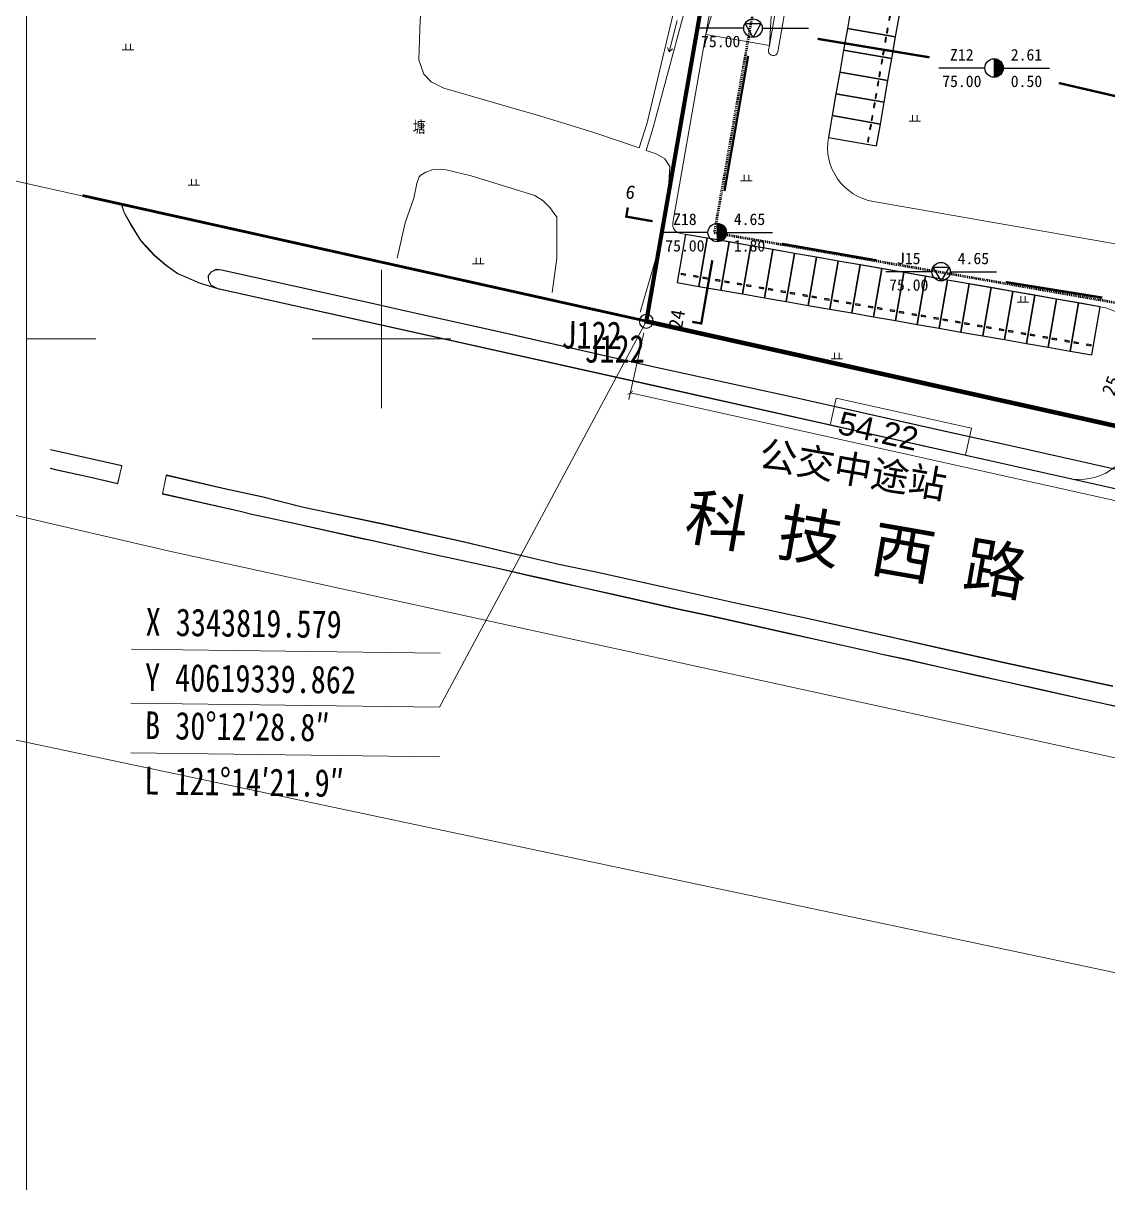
# Model space of a CAD drawing. Extents: x 274235 to 276654, y 142848 to 144425.
# Drawn here: x 274761.2 to 274878.7, y 143158.6 to 143284.2 of the extents above; entities that cross this region are included whole.
import ezdxf
from ezdxf.enums import TextEntityAlignment as Align

# ---------------------------------------------------------------- set-up
doc = ezdxf.new("R2010")
doc.units = 0
doc.header["$LTSCALE"] = 1.5
doc.header["$PDMODE"] = 1
doc.header["$PDSIZE"] = 0.2
for name, pattern in [('__DASH', [0.35, 0.25, -0.1]), ('ACAD_ISO04W100', [30, 24, -3, 0, -3]), ('X5', [3, 2, -1])]:
    doc.linetypes.add(name, pattern=pattern)
doc.layers.get('0').update_dxf_attribs({"linetype": 'CONTINUOUS', "lineweight": 0})
doc.layers.get('Defpoints').update_dxf_attribs({"linetype": 'CONTINUOUS'})
for name, color, linetype, lineweight in [('_ACM-A-ANNO-DIMS', 7, 'CONTINUOUS', 5), ('_ACM-A-SITE-OTLN', 3, 'CONTINUOUS', 25), ('_ACM-A-SITE-ROAD', 2, 'CONTINUOUS', 18), ('_ACM-A-SITE-WALL', 5, 'CONTINUOUS', 50), ('ACM-A-ANNO-TEXT', 7, 'CONTINUOUS', 18), ('JZD', 1, 'CONTINUOUS', 0), ('JZP', 1, 'CONTINUOUS', 0), ('RD-红线', 7, 'CONTINUOUS', 13), ('SXSS', 8, 'CONTINUOUS', 0), ('TK', 7, 'CONTINUOUS', 0), ('ZBTZ', 8, 'CONTINUOUS', 0)]:
    doc.layers.add(name, color=color, linetype=linetype, lineweight=lineweight)
for name, color, linetype in [('A-PRKG', 8, 'CONTINUOUS'), ('HOLE', 1, 'CONTINUOUS'), ('Legends', 7, 'CONTINUOUS'), ('PROFILE', 241, 'CONTINUOUS')]:
    doc.layers.add(name, color=color, linetype=linetype)
doc.layers.add('New_Shapefile(3)', color=7, linetype='CONTINUOUS', lineweight=9, true_color=0xc8b8f2)
doc.layers.add('T2006年到2024年报批数据汇总', color=7, linetype='CONTINUOUS', lineweight=60, true_color=0x0070ff)
doc.styles.add('$1$微软雅黑', font='', dxfattribs={"height": 250})
doc.styles.add('_ACM-G-NOTES', font='arial.ttf', dxfattribs={"height": 2.5})
doc.styles.add('HZ', font='', dxfattribs={"width": 0.8})
doc.styles.add('ST', font='')
doc.styles.get("Standard").update_dxf_attribs({"font": ''})
doc.styles.add('水系性质说明', font='', dxfattribs={"width": 0.8, "height": 1.25})
doc.styles.get('$1$微软雅黑').set_extended_font_data('Microsoft YaHei')
doc.styles.get('HZ').set_extended_font_data('NSimSun')
doc.styles.get('ST').set_extended_font_data('SimSun')
doc.styles.get('Standard').set_extended_font_data('NSimSun')
doc.styles.get('水系性质说明').set_extended_font_data('NSimSun')
doc.linetypes.add('10421', pattern='A,2,[150,AAA.SHX,S=1,R=0,X=0,Y=1],1e-11', length=2)
doc.dimstyles.new('_ACM-DIM-A_m', dxfattribs={"dimscale": 0.5, "dimtxt": 2.5, "dimasz": 1, "dimexe": 1.5, "dimexo": 2.5, "dimgap": 1, "dimtad": 1, "dimzin": 1, "dimdsep": 46, "dimtxsty": '_ACM-G-NOTES', "dimblk": 'ARCHTICK', "dimcen": 2.5, "dimclrd": 256, "dimclre": 256, "dimclrt": 256, "dimazin": 0, "dimtfac": 1, "dimtmove": 0, "dimatfit": 3, "dimldrblk": 'DOTSMALL', "dimfxl": 1, "dimlwd": 18, "dimlwe": 18, "dimarcsym": 0})

# ---------------------------------------------------------------- blocks, each defined once
blk = doc.blocks.new('gc119')
for p, q in [((-1.25, 0), (1.25, 0)), ((-0.5, 1.3), (-0.5, 0)), ((0.5, 1.3), (0.5, 0))]:
    blk.add_line(p, q)
blk = doc.blocks.new('gc086')
for p, q in [((0, 0), (7, 0)), ((7, 0), (6.18, 0.57)), ((7, 0), (6.18, -0.57))]:
    blk.add_line(p, q)
blk = doc.blocks.new('GC0000')
at = {"linetype": 'Continuous'}
blk.add_point((0, 0), dxfattribs=at)
blk = doc.blocks.new('PARKING_2400x5400')
for points in [[(2300, -600), (2300, 4700), (-100, 4700), (-100, -600)], [(650, 3750), (150, 3750), (150, 3650), (650, 3650)], [(2050, 3750), (1550, 3750), (1550, 3650), (2050, 3650)]]:
    blk.add_lwpolyline(points, close=True)
blk = doc.blocks.new('ROAD-BLOCK')
at = {"layer": '_ACM-A-SITE-ROAD'}
for p, q in [((-367.91, -32.56), (-367.91, 208.21)), ((-366.91, -0.82), (-366.91, -21.53)), ((-365.91, -22.53), (-319.75, -22.53)), ((-320.04, -41.45), (-358.07, -39.65))]:
    blk.add_line(p, q, dxfattribs=at)
for points in [[(-359.91, -0.82), (-359.91, -1.32, 0.414214), (-359.41, -1.82), (-359.41, -1.82, 0.414214), (-358.91, -1.32), (-358.91, 184.06), (-358.91, 203.85, 0.382125), (-364.25, 209.81, -0.000853), (-367.68, 210.2)], [(-307.45, 18.36), (-313.17, 12.65, 0.198912), (-313.75, 11.23), (-313.75, -9.53, -0.414214), (-319.75, -15.53), (-345.91, -15.53, -0.414214), (-351.91, -9.53), (-351.91, 179.78)]]:
    blk.add_lwpolyline(points, format="xyb", dxfattribs=at)
blk.add_lwpolyline([(-359.91, -0.82), (-359.91, 29.18), (-366.91, 29.18), (-366.91, -0.82)], close=True, dxfattribs=at)
for points in [[(-359.91, -0.82), (-363.41, 29.18), (-366.91, -0.82)], [(-360.91, -0.82), (-360.91, -0.82)]]:
    blk.add_lwpolyline(points, dxfattribs=at)
for centre, radius, start, end in [((-365.91, -21.53), 1, 180, 270), ((-319.75, -28.53), 6, 0, 90), ((-319.75, -35.45), 6, 267.292, 0)]:
    blk.add_arc(centre, radius, start, end, dxfattribs=at)
at = {"layer": 'A-PRKG'}
for p, xscale, yscale, zscale, rotation in [((-351.31, 4.77), 0.0009999999999999961, 0.0009999999999999961, 0.0009999999999999961, 269.9999999709029), ((-351.31, 2.37), 0.0009999999999999961, 0.0009999999999999961, 0.0009999999999999961, 269.9999999709029), ((-351.31, -0.03), 0.0009999999999999961, 0.0009999999999999961, 0.0009999999999999961, 269.9999999709029), ((-351.31, -2.43), 0.0009999999999999961, 0.0009999999999999961, 0.0009999999999999961, 269.9999999709029), ((-351.31, -4.83), 0.0009999999999999961, 0.0009999999999999961, 0.0009999999999999961, 269.9999999709029), ((-351.31, -7.23), 0.0009999999999999961, 0.0009999999999999961, 0.0009999999999999961, 269.9999999709029), ((-363.05, -23.13), 0.0009999999999999994, 0.0009999999999999994, 0.0009999999999999994, 179.9999999588941), ((-360.65, -23.13), 0.0009999999999999994, 0.0009999999999999994, 0.0009999999999999994, 179.9999999588941), ((-358.25, -23.13), 0.0009999999999999994, 0.0009999999999999994, 0.0009999999999999994, 179.9999999588941), ((-355.85, -23.13), 0.0009999999999999994, 0.0009999999999999994, 0.0009999999999999994, 179.9999999588941), ((-353.45, -23.13), 0.0009999999999999994, 0.0009999999999999994, 0.0009999999999999994, 179.9999999588941), ((-351.05, -23.13), 0.0009999999999999994, 0.0009999999999999994, 0.0009999999999999994, 179.9999999588941), ((-348.65, -23.13), 0.0009999999999999994, 0.0009999999999999994, 0.0009999999999999994, 179.9999999588941), ((-346.25, -23.13), 0.0009999999999999994, 0.0009999999999999994, 0.0009999999999999994, 179.9999999588941), ((-343.85, -23.13), 0.0009999999999999994, 0.0009999999999999994, 0.0009999999999999994, 179.9999999588941), ((-341.45, -23.13), 0.0009999999999999994, 0.0009999999999999994, 0.0009999999999999994, 179.9999999588941), ((-339.05, -23.13), 0.0009999999999999994, 0.0009999999999999994, 0.0009999999999999994, 179.9999999588941), ((-336.65, -23.13), 0.0009999999999999994, 0.0009999999999999994, 0.0009999999999999994, 179.9999999588941), ((-334.25, -23.13), 0.0009999999999999994, 0.0009999999999999994, 0.0009999999999999994, 179.9999999588941), ((-331.85, -23.13), 0.0009999999999999994, 0.0009999999999999994, 0.0009999999999999994, 179.9999999588941), ((-329.45, -23.13), 0.0009999999999999994, 0.0009999999999999994, 0.0009999999999999994, 179.9999999588941), ((-327.05, -23.13), 0.0009999999999999994, 0.0009999999999999994, 0.0009999999999999994, 179.9999999588941), ((-324.65, -23.13), 0.0009999999999999994, 0.0009999999999999994, 0.0009999999999999994, 179.9999999588941), ((-322.25, -23.13), 0.0009999999999999994, 0.0009999999999999994, 0.0009999999999999994, 179.9999999588941), ((-319.85, -23.13), 0.0009999999999999994, 0.0009999999999999994, 0.0009999999999999994, 179.9999999588941)]:
    blk.add_blockref('PARKING_2400x5400', p, dxfattribs=dict(at, xscale=xscale, yscale=yscale, zscale=zscale, rotation=rotation))
blk = doc.blocks.new('A$C58C25E19')
at = {"color": 1, "linetype": 'Continuous', "flags": 128}
blk.add_lwpolyline([(-299.64, -185.15), (-263.42, -192.72), (-127.53, -221.14)], dxfattribs=at)
at = {"layer": 'RD-红线'}
for points in [[(-511.41, -176.96), (-530.29, -190.32), (-531.54, -199.72), (-264.12, -252.69), (-122.12, -280.82, -0.014678), (-107.36, -284.19, -0.016013), (-85.36, -290.67), (-79.87, -266.36)], [(-511.41, -176.96), (-530.29, -190.32), (-531.54, -199.72), (-264.12, -252.69), (-122.12, -280.82, -0.014678), (-107.36, -284.19, -0.016013), (-85.36, -290.67), (-79.87, -266.36)], [(-128.97, -575.06), (-126.28, -553.67), (-112.21, -440.47), (-96.91, -341.77), (-85.36, -290.67, 0.016013), (-107.36, -284.19, 0.014678), (-122.12, -280.82), (-264.12, -252.69), (-531.54, -199.72), (-531.62, -200.32), (-581.5, -575.06)], [(-128.97, -575.06), (-126.28, -553.67), (-112.21, -440.47), (-96.91, -341.77), (-85.36, -290.67, 0.016013), (-107.36, -284.19, 0.014678), (-122.12, -280.82), (-264.12, -252.69), (-531.54, -199.72), (-531.62, -200.32), (-581.5, -575.06)], [(-128.97, -575.06), (-126.28, -553.67), (-112.21, -440.47), (-96.91, -341.77), (-85.36, -290.67, 0.016013), (-107.36, -284.19, 0.014678), (-122.12, -280.82), (-264.12, -252.69), (-531.54, -199.72), (-531.62, -200.32), (-581.5, -575.06)], [(-128.97, -575.06), (-126.28, -553.67), (-112.21, -440.47), (-96.91, -341.77), (-85.36, -290.67, 0.016013), (-107.36, -284.19, 0.014678), (-122.12, -280.82), (-264.12, -252.69), (-531.54, -199.72), (-531.62, -200.32), (-581.5, -575.06)]]:
    blk.add_lwpolyline(points, format="xyb", dxfattribs=at)
blk.add_lwpolyline([(-50.67, -277.07), (-51.66, -276.66), (-51.75, -276.63), (-51.87, -276.58), (-52.02, -276.51), (-60.49, -273.23), (-65.25, -271.38), (-78.44, -266.8), (-91.78, -262.7), (-104.03, -259.43), (-133.86, -255.12), (-157.63, -250.65), (-170.23, -248.07), (-272.09, -227.18), (-291.41, -222.97), (-511.41, -176.96)], dxfattribs=at)
blk.add_lwpolyline([(-50.67, -277.07), (-51.66, -276.66), (-51.75, -276.63), (-51.87, -276.58), (-52.02, -276.51), (-60.49, -273.23), (-65.25, -271.38), (-78.44, -266.8), (-91.78, -262.7), (-104.03, -259.43), (-133.86, -255.12), (-157.63, -250.65), (-170.23, -248.07), (-272.09, -227.18), (-291.41, -222.97), (-511.41, -176.96)], dxfattribs=at)
blk = doc.blocks.new('BASEMENT')
at = {"layer": '_ACM-A-SITE-WALL', "linetype": '__DASH', "ltscale": 10}
blk.add_lwpolyline([(1567358, 703105), (1419237, 703105), (1419237, 612405), (1567358, 612405)], close=True, dxfattribs=at)
blk = doc.blocks.new('_ArchTick')
at = {"const_width": 0.15}
blk.add_lwpolyline([(-0.5, -0.5), (0.5, 0.5)], dxfattribs=at)
blk = doc.blocks.new('*D1701')
at = {"layer": '_ACM-A-ANNO-DIMS', "lineweight": 18, "transparency": 16777216}
for p, q in [((-376.26, -64.41), (-384.31, -72.78)), ((-383.79, -72.24), (-343.8, -110.66)), ((-336.27, -102.82), (-344.32, -111.2))]:
    blk.add_line(p, q, dxfattribs=at)
at = {"layer": 'Defpoints', "color": 0, "transparency": 16777216}
for p in [(-375.39, -63.5), (-335.41, -101.92), (-343.8, -110.66)]:
    blk.add_point(p, dxfattribs=at)
at = {"layer": '_ACM-A-ANNO-DIMS', "lineweight": 18, "transparency": 16777216, "xscale": 0.5, "yscale": 0.5, "zscale": 0.5}
for p, rotation in [((-383.79, -72.24), 136.148738713565), ((-343.8, -110.66), 316.148738713565)]:
    blk.add_blockref('_ArchTick', p, dxfattribs=dict(at, rotation=rotation))
at = {"layer": '_ACM-A-ANNO-DIMS', "transparency": 16777216, "insert": (-362.57, -90.17), "char_height": 2.5, "attachment_point": 5, "rotation": 316.1487, "style": '_ACM-G-NOTES'}
blk.add_mtext('55.45', dxfattribs=at)
blk = doc.blocks.new('_DotSmall')
at = {"color": 0, "linetype": 'ByBlock', "const_width": 0.5}
blk.add_lwpolyline([(-0.0625, 0, 1), (0.0625, 0, 1)], format="xyb", close=True, dxfattribs=at)
blk = doc.blocks.new('*D1707')
at = {"layer": '_ACM-A-ANNO-DIMS', "lineweight": 18, "transparency": 16777216}
for p, q in [((-424.98, -130.01), (-425.33, -137.4)), ((-370.82, -132.54), (-371.17, -139.93)), ((-371.13, -139.18), (-425.29, -136.65))]:
    blk.add_line(p, q, dxfattribs=at)
at = {"layer": 'Defpoints', "color": 0, "transparency": 16777216}
for p in [(-424.92, -128.76), (-370.76, -131.29), (-425.29, -136.65)]:
    blk.add_point(p, dxfattribs=at)
at = {"layer": '_ACM-A-ANNO-DIMS', "lineweight": 18, "transparency": 16777216, "xscale": 0.5, "yscale": 0.5, "zscale": 0.5}
for p, rotation in [((-425.29, -136.65), 177.3251010393068), ((-371.13, -139.18), 357.3251010393068)]:
    blk.add_blockref('_ArchTick', p, dxfattribs=dict(at, rotation=rotation))
at = {"layer": '_ACM-A-ANNO-DIMS', "transparency": 16777216, "insert": (-398.13, -136.14), "char_height": 2.5, "attachment_point": 5, "rotation": 357.3251, "style": '_ACM-G-NOTES'}
blk.add_mtext('54.22', dxfattribs=at)
blk = doc.blocks.new('H_sam_hole')
blk.add_line((0, 2), (0, -2))
at = {"const_width": 2}
blk.add_lwpolyline([(0, -1, 0.414214), (1, 0, 0.414214), (0, 1, 1)], format="xyb", dxfattribs=at)
blk.add_circle((0, 0), 2)
blk = doc.blocks.new('H_cpt_hole')
for p, q in [((-1.73, 1), (1.73, 1)), ((0, -2), (-1.73, 1)), ((1.73, 1), (0, -2))]:
    blk.add_line(p, q)
blk.add_circle((0, 0), 2)
blk = doc.blocks.new('DIM')
at = {"layer": '_ACM-A-ANNO-DIMS'}
for p1, p2, distance, picture, middle in [((-375.395, -63.505), (-335.406, -101.922), -12.118, '*D1701', (-362.568, -90.175)), ((-370.764, -131.288), (-424.922, -128.758), 7.904, '*D1707', (-398.129, -136.144))]:
    dim = blk.add_aligned_dim(p1=p1, p2=p2, distance=distance, dimstyle='_ACM-DIM-A_m', dxfattribs=at)
    dim.commit()
    dim.dimension.update_dxf_attribs({"geometry": picture, "text_midpoint": middle})

msp = doc.modelspace()

# ---------------------------------------------------------------- linework, layer by layer
at = {"linetype": 'Continuous'}
for p, q in [((274828.681, 143251.889), (274806.298, 143210.095)), ((274806.375, 143215.94), (274772.928, 143216.381)), ((274806.298, 143210.095), (274772.851, 143210.536)), ((274806.309, 143204.722), (274772.862, 143205.163))]:
    msp.add_line(p, q, dxfattribs=at)
at = {"layer": '_ACM-A-ANNO-DIMS'}
msp.add_lwpolyline([(274863.237, 143237.4), (274863.892, 143240.327), (274849.253, 143243.6), (274848.599, 143240.672)], close=True, dxfattribs=at)
at = {"layer": 'HOLE', "linetype": 'Continuous'}
for points in [[(274839.239, 143283.675), (274834.239, 143283.675)], [(274841.239, 143283.675), (274846.239, 143283.675)], [(274865.354, 143279.358), (274860.354, 143279.358)], [(274867.354, 143279.358), (274872.354, 143279.358)], [(274835.361, 143261.533), (274830.361, 143261.533)], [(274837.361, 143261.533), (274842.361, 143261.533)], [(274859.606, 143257.292), (274854.606, 143257.292)], [(274861.606, 143257.292), (274866.606, 143257.292)]]:
    msp.add_lwpolyline(points, dxfattribs=at)
at = {"layer": 'JZD', "color": 240, "const_width": 0.45, "flags": 128}
msp.add_lwpolyline([(274921.345, 143231.231), (274828.681, 143251.889), (274870.047, 143489.083)], dxfattribs=at)
at = {"layer": 'JZD', "color": 1, "const_width": 0.45, "flags": 128}
msp.add_lwpolyline([(274921.336, 143231.275), (274828.688, 143251.929), (274870.047, 143489.083)], dxfattribs=at)
at = {"layer": 'JZP', "linetype": 'Continuous'}
for centre in [(274828.681, 143251.889), (274828.688, 143251.929)]:
    msp.add_circle(centre, 0.75, dxfattribs=at)
at = {"layer": 'New_Shapefile(3)', "color": 8}
for points in [[(274781.917, 143255.603), (274782.265, 143255.435), (274780.284, 143256.041), (274779.195, 143256.516), (274777.948, 143257.056), (274776.721, 143257.914), (274775.402, 143259.043), (274774.526, 143259.975), (274773.928, 143260.623), (274772.788, 143262.464), (274772.155, 143263.584), (274771.862, 143264.5)], [(274781.933, 143255.643), (274782.28, 143255.475), (274780.3, 143256.082), (274779.211, 143256.556), (274777.964, 143257.096), (274776.737, 143257.954), (274775.419, 143259.082), (274774.542, 143260.015), (274773.945, 143260.663), (274772.805, 143262.503), (274772.172, 143263.623), (274771.879, 143264.539)], [(274913.853, 143226.074), (274868.29, 143236.26), (274828.489, 143245.157), (274782.265, 143255.435), (274781.917, 143255.603), (274781.507, 143255.815), (274781.261, 143256.374), (274781.251, 143256.834), (274781.558, 143257.243), (274782.085, 143257.506), (274782.672, 143257.451), (274798.34, 143253.974), (274804.086, 143252.676), (274813.84, 143250.51), (274829.555, 143246.943), (274837.36, 143245.253), (274844.198, 143243.75), (274860.741, 143240.031), (274868.759, 143238.274), (274885.155, 143234.597)], [(274913.846, 143226.119), (274868.291, 143236.304), (274828.496, 143245.199), (274782.28, 143255.475), (274781.933, 143255.643), (274781.523, 143255.855), (274781.276, 143256.414), (274781.267, 143256.874), (274781.574, 143257.283), (274782.101, 143257.546), (274782.687, 143257.491), (274798.352, 143254.014), (274804.097, 143252.716), (274813.85, 143250.551), (274829.562, 143246.985), (274837.366, 143245.295), (274844.203, 143243.792), (274860.743, 143240.074), (274868.76, 143238.317), (274885.153, 143234.641)], [(274764.158, 143237.971), (274771.873, 143236.251), (274771.426, 143234.303), (274768.334, 143235.021), (274764.846, 143235.791), (274764.131, 143235.949)], [(274764.176, 143238.014), (274771.89, 143236.295), (274771.443, 143234.347), (274768.352, 143235.065), (274764.864, 143235.835), (274764.15, 143235.993)], [(274879.969, 143210.086), (274878.565, 143210.39), (274876.088, 143210.939), (274871.331, 143212.002), (274867.732, 143212.803), (274864.202, 143213.58), (274861.709, 143214.145), (274856.717, 143215.282), (274854.058, 143215.847), (274852.85, 143216.135), (274846.663, 143217.5), (274844.301, 143218.034), (274835.779, 143219.944), (274832, 143220.735), (274825.46, 143222.214), (274821.669, 143223.058), (274819.643, 143223.521), (274817.6, 143223.985), (274816.104, 143224.314), (274812.451, 143225.15), (274807.605, 143226.217), (274805.414, 143226.669), (274799.048, 143228.133), (274797.735, 143228.395), (274790.025, 143230.121), (274785.948, 143230.966), (274784.696, 143231.309), (274776.275, 143233.198), (274776.699, 143235.224), (274783.16, 143233.711), (274787.02, 143232.883), (274791.398, 143231.782), (274793.293, 143231.387), (274800.247, 143229.914), (274808.973, 143227.973), (274814.729, 143226.601), (274819.208, 143225.561), (274823.074, 143224.764), (274830.723, 143223.077), (274838.203, 143221.417), (274846.1, 143219.7), (274855.47, 143217.61), (274861.596, 143216.228), (274867.052, 143214.999), (274871.375, 143214.056), (274877.516, 143212.718), (274879.195, 143212.355)], [(274879.968, 143210.134), (274878.564, 143210.438), (274876.087, 143210.987), (274871.331, 143212.05), (274867.733, 143212.851), (274864.203, 143213.628), (274861.711, 143214.192), (274856.72, 143215.329), (274854.061, 143215.894), (274852.853, 143216.182), (274846.667, 143217.547), (274844.306, 143218.081), (274835.785, 143219.99), (274832.007, 143220.781), (274825.468, 143222.26), (274821.677, 143223.104), (274819.651, 143223.567), (274817.61, 143224.03), (274816.114, 143224.359), (274812.461, 143225.195), (274807.615, 143226.262), (274805.426, 143226.714), (274799.061, 143228.178), (274797.748, 143228.44), (274790.039, 143230.166), (274785.962, 143231.011), (274784.711, 143231.353), (274776.291, 143233.242), (274776.715, 143235.268), (274783.175, 143233.755), (274787.035, 143232.927), (274791.412, 143231.826), (274793.306, 143231.431), (274800.259, 143229.958), (274808.984, 143228.018), (274814.739, 143226.646), (274819.217, 143225.606), (274823.082, 143224.809), (274830.73, 143223.123), (274838.209, 143221.463), (274846.105, 143219.746), (274855.473, 143217.657), (274861.598, 143216.275), (274867.052, 143215.046), (274871.375, 143214.103), (274877.515, 143212.766), (274879.194, 143212.402)]]:
    msp.add_lwpolyline(points, dxfattribs=at)
at = {"layer": 'PROFILE', "linetype": 'ACAD_ISO04W100', "ltscale": 0.08, "const_width": 0.25}
for points in [[(274847.239, 143282.518), (274859.354, 143280.515)], [(274837.149, 143266.033), (274839.714, 143280.675)], [(274873.354, 143277.734), (274885.585, 143274.898)], [(274826.683, 143264.241), (274826.511, 143263.256), (274829.361, 143262.757)], [(274843.361, 143260.309), (274853.606, 143258.516)], [(274833.651, 143251.855), (274834.636, 143251.683), (274835.836, 143258.533)], [(274867.606, 143256.164), (274878.072, 143254.479)]]:
    msp.add_lwpolyline(points, dxfattribs=at)
at = {"layer": 'SXSS', "linetype": '10421', "flags": 128}
for points in [[(274827.903, 143270.699), (274823.006, 143272.369), (274817.268, 143274.148), (274814.378, 143274.967), (274806.771, 143277.168), (274805.398, 143277.85), (274804.574, 143278.683), (274804.045, 143280.234), (274804.195, 143284.588), (274805.727, 143295.901), (274806.277, 143299.868), (274806.592, 143302.118), (274808.01, 143307.677), (274809.336, 143312.504), (274810.317, 143316.387), (274810.807, 143318.329), (274811.542, 143321.241), (274812.293, 143324.15), (274813.3, 143328.026), (274814.044, 143330.922), (274814.194, 143331.729), (274814.214, 143331.922), (274814.455, 143334.171), (274814.339, 143338.928), (274814.323, 143340.362), (274815.732, 143348.812), (274816.825, 143354.719), (274817.782, 143359.633), (274818.739, 143364.547), (274819.71, 143369.458), (274820.869, 143375.353), (274821.787, 143380.274), (274822.25, 143383.136), (274822.5, 143385.577), (274822.629, 143388.231), (274822.774, 143391.232), (274822.823, 143392.232), (274822.982, 143397.235), (274823.087, 143402.24), (274823.154, 143405.243), (274823.421, 143410.925), (274823.66, 143412.359), (274824.363, 143417.053), (274825.469, 143422.101), (274826.119, 143425.007), (274826.985, 143428.917), (274827.584, 143431.861), (274828.192, 143434.844), (274828.572, 143436.769), (274829.292, 143440.417), (274829.682, 143442.672), (274830.195, 143445.632), (274830.677, 143448.596), (274831.053, 143451.577), (274831.312, 143453.63), (274831.484, 143457.564), (274831.565, 143459.419), (274831.615, 143460.565), (274831.79, 143464.566), (274832.154, 143468.554), (274832.453, 143471.543), (274832.755, 143474.532), (274833.361, 143480.508), (274834.378, 143490.469), (274835.456, 143499.416), (274836.237, 143506.372), (274838.136, 143523.264), (274839.635, 143536.175), (274840.525, 143545.13), (274841.616, 143555.069), (274842.089, 143558.996)], [(274828.034, 143252.891), (274830.338, 143260.799), (274830.884, 143264.842), (274831.107, 143266.91), (274831.229, 143268.703), (274830.706, 143269.514), (274829.756, 143270.068), (274828.679, 143270.435)], [(274801.719, 143258.768), (274802.579, 143262.598), (274803.494, 143265.257), (274803.825, 143266.844), (274804.076, 143267.583), (274804.251, 143267.764), (274804.79, 143268.063), (274805.551, 143268.349), (274805.988, 143268.414), (274807.001, 143268.324), (274809.73, 143267.666), (274816.628, 143265.542), (274817.514, 143264.966), (274818.243, 143264.238), (274818.979, 143263.18), (274818.982, 143258.744), (274818.481, 143255.049)]]:
    msp.add_lwpolyline(points, dxfattribs=at)
at = {"layer": 'SXSS', "linetype": 'Continuous'}
msp.add_lwpolyline([(274827.903, 143270.699), (274828.768, 143273.416), (274831.616, 143285.389), (274834.151, 143296.019), (274834.219, 143296.082), (274834.311, 143296.112), (274834.967, 143295.996), (274835.023, 143295.977), (274835.056, 143295.928), (274835.056, 143295.908), (274832.759, 143285.271), (274829.418, 143272.919), (274828.679, 143270.435)], dxfattribs=at)
at = {"layer": 'T2006年到2024年报批数据汇总', "color": 6, "linetype": 'X5', "lineweight": -2, "const_width": 0.3}
msp.add_lwpolyline([(274921.334, 143231.275), (274785.853, 143261.479), (274767.621, 143265.543)], dxfattribs=at)
at = {"layer": 'TK', "linetype": 'Continuous'}
for p, q in [((274800, 143242.5), (274800, 143257.5)), ((274761.56, 143250), (274769.06, 143250)), ((274792.5, 143250), (274807.5, 143250))]:
    msp.add_line(p, q, dxfattribs=at)
at = {"layer": 'TK', "linetype": 'Continuous', "flags": 128}
msp.add_lwpolyline([(274761.56, 143015.991), (275439.56, 143015.991), (275439.56, 143575.491), (274761.56, 143575.491)], close=True, dxfattribs=at)

# ---------------------------------------------------------------- block references
at = {"rotation": 359.2452370376578}
msp.add_blockref('A$C58C25E19', (275051.771, 143450.675), dxfattribs=at)
at = {"xscale": 0.001, "yscale": 0.001, "zscale": 0.001, "rotation": 350.1075691856989}
msp.add_blockref('BASEMENT', (273332.701, 142902.048), dxfattribs=at)
at = {"layer": '_ACM-A-SITE-OTLN', "rotation": 350.10756917272}
msp.add_blockref('DIM', (275269.406, 143305.731), dxfattribs=at)
at = {"layer": 'HOLE', "xscale": 0.5, "yscale": 0.5, "zscale": 0.5}
for name, p in [('H_cpt_hole', (274840.239, 143283.675)), ('H_sam_hole', (274866.354, 143279.358)), ('H_sam_hole', (274836.361, 143261.533)), ('H_cpt_hole', (274860.606, 143257.292))]:
    msp.add_blockref(name, p, dxfattribs=at)
at = {"layer": 'JZD', "linetype": 'Continuous'}
for p in [(274828.688, 143251.929), (274834.183, 143250.705)]:
    msp.add_blockref('GC0000', p, dxfattribs=at)
at = {"layer": 'Legends', "rotation": 350.1075691126429}
msp.add_blockref('ROAD-BLOCK', (275196.715, 143220.762), dxfattribs=at)
at = {"layer": 'SXSS', "linetype": 'Continuous', "xscale": 0.4999999990856456, "yscale": 0.5, "zscale": 0.5, "rotation": 255.7217025333651}
msp.add_blockref('gc086', (274832.012, 143284.517), dxfattribs=at)
at = {"layer": 'ZBTZ', "linetype": 'Continuous', "xscale": 0.5, "yscale": 0.5}
for p in [(274772.556, 143281.34), (274772.556, 143281.34), (274857.762, 143273.601), (274779.684, 143266.679), (274779.684, 143266.679), (274839.527, 143267.123), (274810.49, 143258.124), (274869.48, 143253.987), (274849.316, 143247.857)]:
    msp.add_blockref('gc119', p, dxfattribs=at)

# ---------------------------------------------------------------- texts
at = {"linetype": 'Continuous', "width": 0.8}
for s, p in [('X 3343819.579', (274774.447, 143217.861)), ('Y 40619339.862', (274774.368, 143211.862)), ('B 30°12′28.8″', (274774.382, 143206.655)), ('L 121°14′21.9″', (274774.303, 143200.656))]:
    msp.add_text(s, height=3, rotation=359.24524, dxfattribs=at).set_placement(p)
at = {"layer": 'ACM-A-ANNO-TEXT', "attachment_point": 1, "rotation": 350.10757, "style": '$1$微软雅黑'}
for s, width, insert, char_height in [('公交中途站', 29.08252, (274841.25, 143239.105), 3), ('科  技  西  路', 91.23545, (274833.464, 143233.402), 5)]:
    msp.add_mtext_dynamic_manual_height_columns(s, width=width, gutter_width=15.556, heights=[0], dxfattribs=dict(at, insert=insert, char_height=char_height))
at = {"layer": 'HOLE', "style": 'ST'}
for s, p in [('75.00', (274836.739, 143282.237)), ('Z12', (274862.854, 143280.796)), ('2.61', (274869.854, 143280.796)), ('75.00', (274862.854, 143277.921)), ('0.50', (274869.854, 143277.921)), ('Z18', (274832.861, 143262.97)), ('4.65', (274839.861, 143262.97)), ('75.00', (274832.861, 143260.095)), ('1.80', (274839.861, 143260.095)), ('J15', (274857.106, 143258.729)), ('4.65', (274864.106, 143258.729)), ('75.00', (274857.106, 143255.854))]:
    msp.add_text(s, height=1.25, dxfattribs=at).set_placement(p, align=Align.MIDDLE_CENTER)
at = {"layer": 'JZP', "linetype": 'Continuous', "style": 'HZ', "width": 0.8}
msp.add_text('J122', height=3, rotation=359.24524, dxfattribs=at).set_placement((274822.765, 143250.408), align=Align.MIDDLE)
msp.add_text('J122', height=3, dxfattribs=at).set_placement((274825.242, 143248.911), align=Align.MIDDLE)
at = {"layer": 'PROFILE', "style": 'ST'}
for s, rotation, p in [('6', 350.07805, (274826.769, 143264.734)), ('24', 80.06585, (274833.158, 143251.942)), ('25', 69.33845, (274880.14, 143244.523))]:
    msp.add_text(s, height=1.5, rotation=rotation, dxfattribs=at).set_placement(p, align=Align.BOTTOM_CENTER)
at = {"layer": 'SXSS', "linetype": 'Continuous', "style": '水系性质说明', "width": 0.8}
msp.add_text('塘', height=1.25, dxfattribs=at).set_placement((274804.087, 143273.014), align=Align.MIDDLE)

doc.saveas('drawing.dxf')
